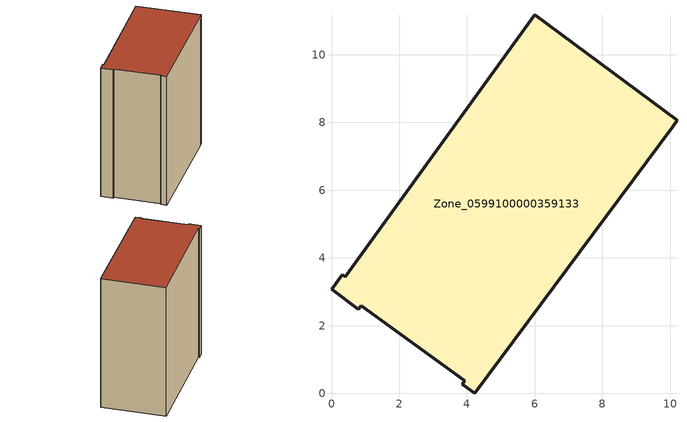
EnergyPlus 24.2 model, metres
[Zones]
Zone_0599100000359133
 floor ground (C_G): 0.31,3.51 0.4,3.44 6.01,11.18 10.2,8.07 10.08,7.87 4.24,0 3.86,0.27 3.93,0.37 0.87,2.58 0.8,2.48 0,3.08 z3.58
 wall outside (C_F): 0.4,3.44 0.31,3.51 0,3.08 0.8,2.48 0.87,2.58 3.93,0.37 3.86,0.27 4.24,0 10.08,7.87 10.2,8.07 6.01,11.18 0.4,3.44 z3.58:14.84
 roof outside (C_R): 4.24,0 10.08,7.87 10.2,8.07 6.01,11.18 0.4,3.44 0.31,3.51 0,3.08 0.8,2.48 0.87,2.58 3.93,0.37 3.86,0.27 z14.84
[BUILDING]
Pand.0599100000359133: North Axis=0; Terrain=City; Loads Convergence Tolerance Value=0.04; Temperature Convergence Tolerance Value=0.4; Solar Distribution=FullExterior; Maximum Number of Warmup Days=25; Minimum Number of Warmup Days=1
[Site:Location]
Rotterdam.The.Hague.AP_ZH_NLD Design_Conditions: Latitude=51.96; Longitude=4.45; Time Zone=1; Elevation=-4.5
[SITE:GROUNDTEMPERATURE:BUILDINGSURFACE]
18, 18, 18, 18, 18, 18, 18, 18, 18, 18, 18, 18
[MATERIAL] Thermal Absorptance=0.9; Solar Absorptance=0.7; Visible Absorptance=0.7
Name | Roughness | Thickness | Conductivity | Density | Specific Heat
G.TI.1992-2005 | MediumSmooth | 0.15 | 0.06 | 540 | 1210
F.TI.1992-2005 | Rough | 0.3 | 0.12 | 1920 | 840
R.TI.1992-2005 | MediumRough | 0.2 | 0.08 | 1500 | 1000
[CONSTRUCTION]
C_G: G.TI.1992-2005
C_F: F.TI.1992-2005
C_R: R.TI.1992-2005
[ZONE]
Zone_0599100000359133: Type=1; Multiplier=1; Ceiling Height=Autocalculate; Volume=Autocalculate; Floor Area=autocalculate; Part of Total Floor Area=Yes
[ZONEINFILTRATION:DESIGNFLOWRATE]
Infil_Zone_0599100000359133: Zone or ZoneList or Space or SpaceList=Zone_0599100000359133; Schedule=AlwaysOn; Design Flow Rate Calculation Method=Flow/Area; Flow Rate per Floor Area=0.0015; Constant Term Coefficient=1; Temperature Term Coefficient=0; Velocity Term Coefficient=0; Velocity Squared Term Coefficient=0
[HVACTEMPLATE:ZONE:IDEALLOADSAIRSYSTEM]
Zone_0599100000359133: Maximum Heating Supply Air Temperature=50; Minimum Cooling Supply Air Temperature=13; Maximum Heating Supply Air Humidity Ratio=0.0156; Minimum Cooling Supply Air Humidity Ratio=0.0077; Heating Limit=NoLimit; Cooling Limit=NoLimit; Dehumidification Control Type=ConstantSensibleHeatRatio; Cooling Sensible Heat Ratio=0.7; Dehumidification Setpoint=60; Humidification Control Type=None; Humidification Setpoint=30; Outdoor Air Method=None; Outdoor Air Flow Rate per Person=0.00944; Outdoor Air Flow Rate per Zone Floor Area=0; Outdoor Air Flow Rate per Zone=0; Demand Controlled Ventilation Type=None; Outdoor Air Economizer Type=NoEconomizer; Heat Recovery Type=None; Sensible Heat Recovery Effectiveness=0.7; Latent Heat Recovery Effectiveness=0.65
[ZONECONTROL:THERMOSTAT]
ThermostatControl_Zone_0599100000359133: Zone or ZoneList=Zone_0599100000359133; Control Type Schedule=DualSetpointControlType; Control 1=Thermostat_Zone_0599100000359133; Temperature Difference Between Cutout And Setpoint=0
[THERMOSTATSETPOINT:DUALSETPOINT]
Thermostat_Zone_0599100000359133: Heating Setpoint Temperature Schedule=HeatingSetpoint_Zone_0599100000359133; Cooling Setpoint Temperature Schedule=CoolingSetpoint_Zone_0599100000359133
[SCHEDULE:COMPACT]
HeatingSetpoint_Zone_0599100000359133: Through: 12/31, For: AllDays, Until: 24:00, 21
CoolingSetpoint_Zone_0599100000359133: Through: 12/31, For: AllDays, Until: 24:00, 24
DualSetpointControlType: Through: 12/31, For: AllDays, Until: 24:00, 4
AlwaysOn: Through: 12/31, For: AllDays, Until: 24:00, 1
